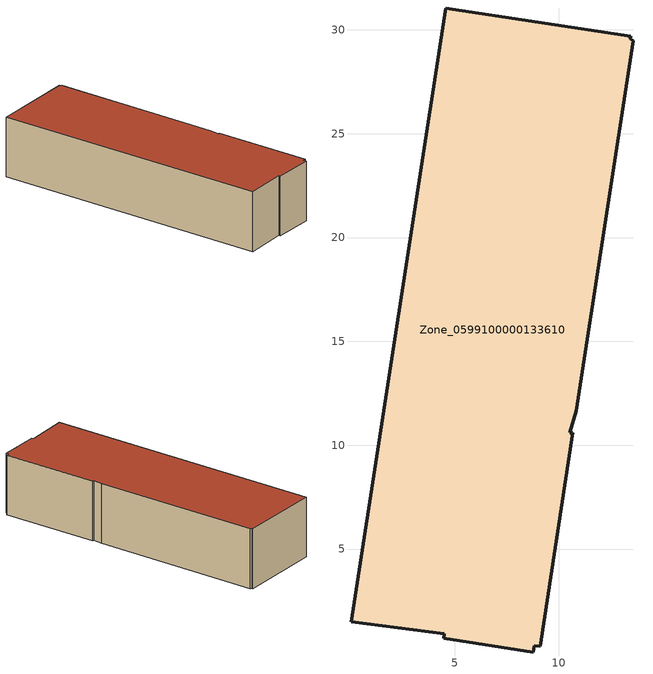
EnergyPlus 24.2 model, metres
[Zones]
Zone_0599100000133610
 floor ground (C_G): 13.48,29.68 13.46,29.56 13.59,29.48 10.85,11.66 10.54,10.61 10.69,10.61 9.11,0.32 8.84,0.35 8.78,0.04 4.48,0.71 4.5,0.91 0.01,1.5 4.56,31.05 z0
 wall outside (C_F): 0.01,1.5 4.5,0.91 4.48,0.71 8.78,0.04 8.84,0.35 9.11,0.32 10.69,10.61 10.54,10.61 10.85,11.66 13.59,29.48 13.46,29.56 13.48,29.68 4.56,31.05 0.01,1.5 z0:6.49
 roof outside (C_R): 13.46,29.56 13.48,29.68 4.56,31.05 0.01,1.5 4.5,0.91 4.48,0.71 8.78,0.04 8.84,0.35 9.11,0.32 10.69,10.61 10.54,10.61 10.85,11.66 13.59,29.48 z6.49
[BUILDING]
Pand.0599100000133610: North Axis=0; Terrain=City; Loads Convergence Tolerance Value=0.04; Temperature Convergence Tolerance Value=0.4; Solar Distribution=FullExterior; Maximum Number of Warmup Days=25; Minimum Number of Warmup Days=1
[Site:Location]
Rotterdam.The.Hague.AP_ZH_NLD Design_Conditions: Latitude=51.96; Longitude=4.45; Time Zone=1; Elevation=-4.5
[SITE:GROUNDTEMPERATURE:BUILDINGSURFACE]
18, 18, 18, 18, 18, 18, 18, 18, 18, 18, 18, 18
[MATERIAL] Thermal Absorptance=0.9; Solar Absorptance=0.7; Visible Absorptance=0.7
Name | Roughness | Thickness | Conductivity | Density | Specific Heat
G.TI.1946 | MediumSmooth | 0.15 | 1 | 540 | 1210
F.TI.1946 | Rough | 0.3 | 0.857143 | 1920 | 840
R.TI.1946 | MediumRough | 0.2 | 0.1 | 1500 | 1000
[CONSTRUCTION]
C_G: G.TI.1946
C_F: F.TI.1946
C_R: R.TI.1946
[ZONE]
Zone_0599100000133610: Type=1; Multiplier=1; Ceiling Height=Autocalculate; Volume=Autocalculate; Floor Area=autocalculate; Part of Total Floor Area=Yes
[ZONEINFILTRATION:DESIGNFLOWRATE]
Infil_Zone_0599100000133610: Zone or ZoneList or Space or SpaceList=Zone_0599100000133610; Schedule=AlwaysOn; Design Flow Rate Calculation Method=Flow/Area; Flow Rate per Floor Area=0.003; Constant Term Coefficient=1; Temperature Term Coefficient=0; Velocity Term Coefficient=0; Velocity Squared Term Coefficient=0
[HVACTEMPLATE:ZONE:IDEALLOADSAIRSYSTEM]
Zone_0599100000133610: Maximum Heating Supply Air Temperature=50; Minimum Cooling Supply Air Temperature=13; Maximum Heating Supply Air Humidity Ratio=0.0156; Minimum Cooling Supply Air Humidity Ratio=0.0077; Heating Limit=NoLimit; Cooling Limit=NoLimit; Dehumidification Control Type=ConstantSensibleHeatRatio; Cooling Sensible Heat Ratio=0.7; Dehumidification Setpoint=60; Humidification Control Type=None; Humidification Setpoint=30; Outdoor Air Method=None; Outdoor Air Flow Rate per Person=0.00944; Outdoor Air Flow Rate per Zone Floor Area=0; Outdoor Air Flow Rate per Zone=0; Demand Controlled Ventilation Type=None; Outdoor Air Economizer Type=NoEconomizer; Heat Recovery Type=None; Sensible Heat Recovery Effectiveness=0.7; Latent Heat Recovery Effectiveness=0.65
[ZONECONTROL:THERMOSTAT]
ThermostatControl_Zone_0599100000133610: Zone or ZoneList=Zone_0599100000133610; Control Type Schedule=DualSetpointControlType; Control 1=Thermostat_Zone_0599100000133610; Temperature Difference Between Cutout And Setpoint=0
[THERMOSTATSETPOINT:DUALSETPOINT]
Thermostat_Zone_0599100000133610: Heating Setpoint Temperature Schedule=HeatingSetpoint_Zone_0599100000133610; Cooling Setpoint Temperature Schedule=CoolingSetpoint_Zone_0599100000133610
[SCHEDULE:COMPACT]
HeatingSetpoint_Zone_0599100000133610: Through: 12/31, For: AllDays, Until: 24:00, 21
CoolingSetpoint_Zone_0599100000133610: Through: 12/31, For: AllDays, Until: 24:00, 24
DualSetpointControlType: Through: 12/31, For: AllDays, Until: 24:00, 4
AlwaysOn: Through: 12/31, For: AllDays, Until: 24:00, 1
